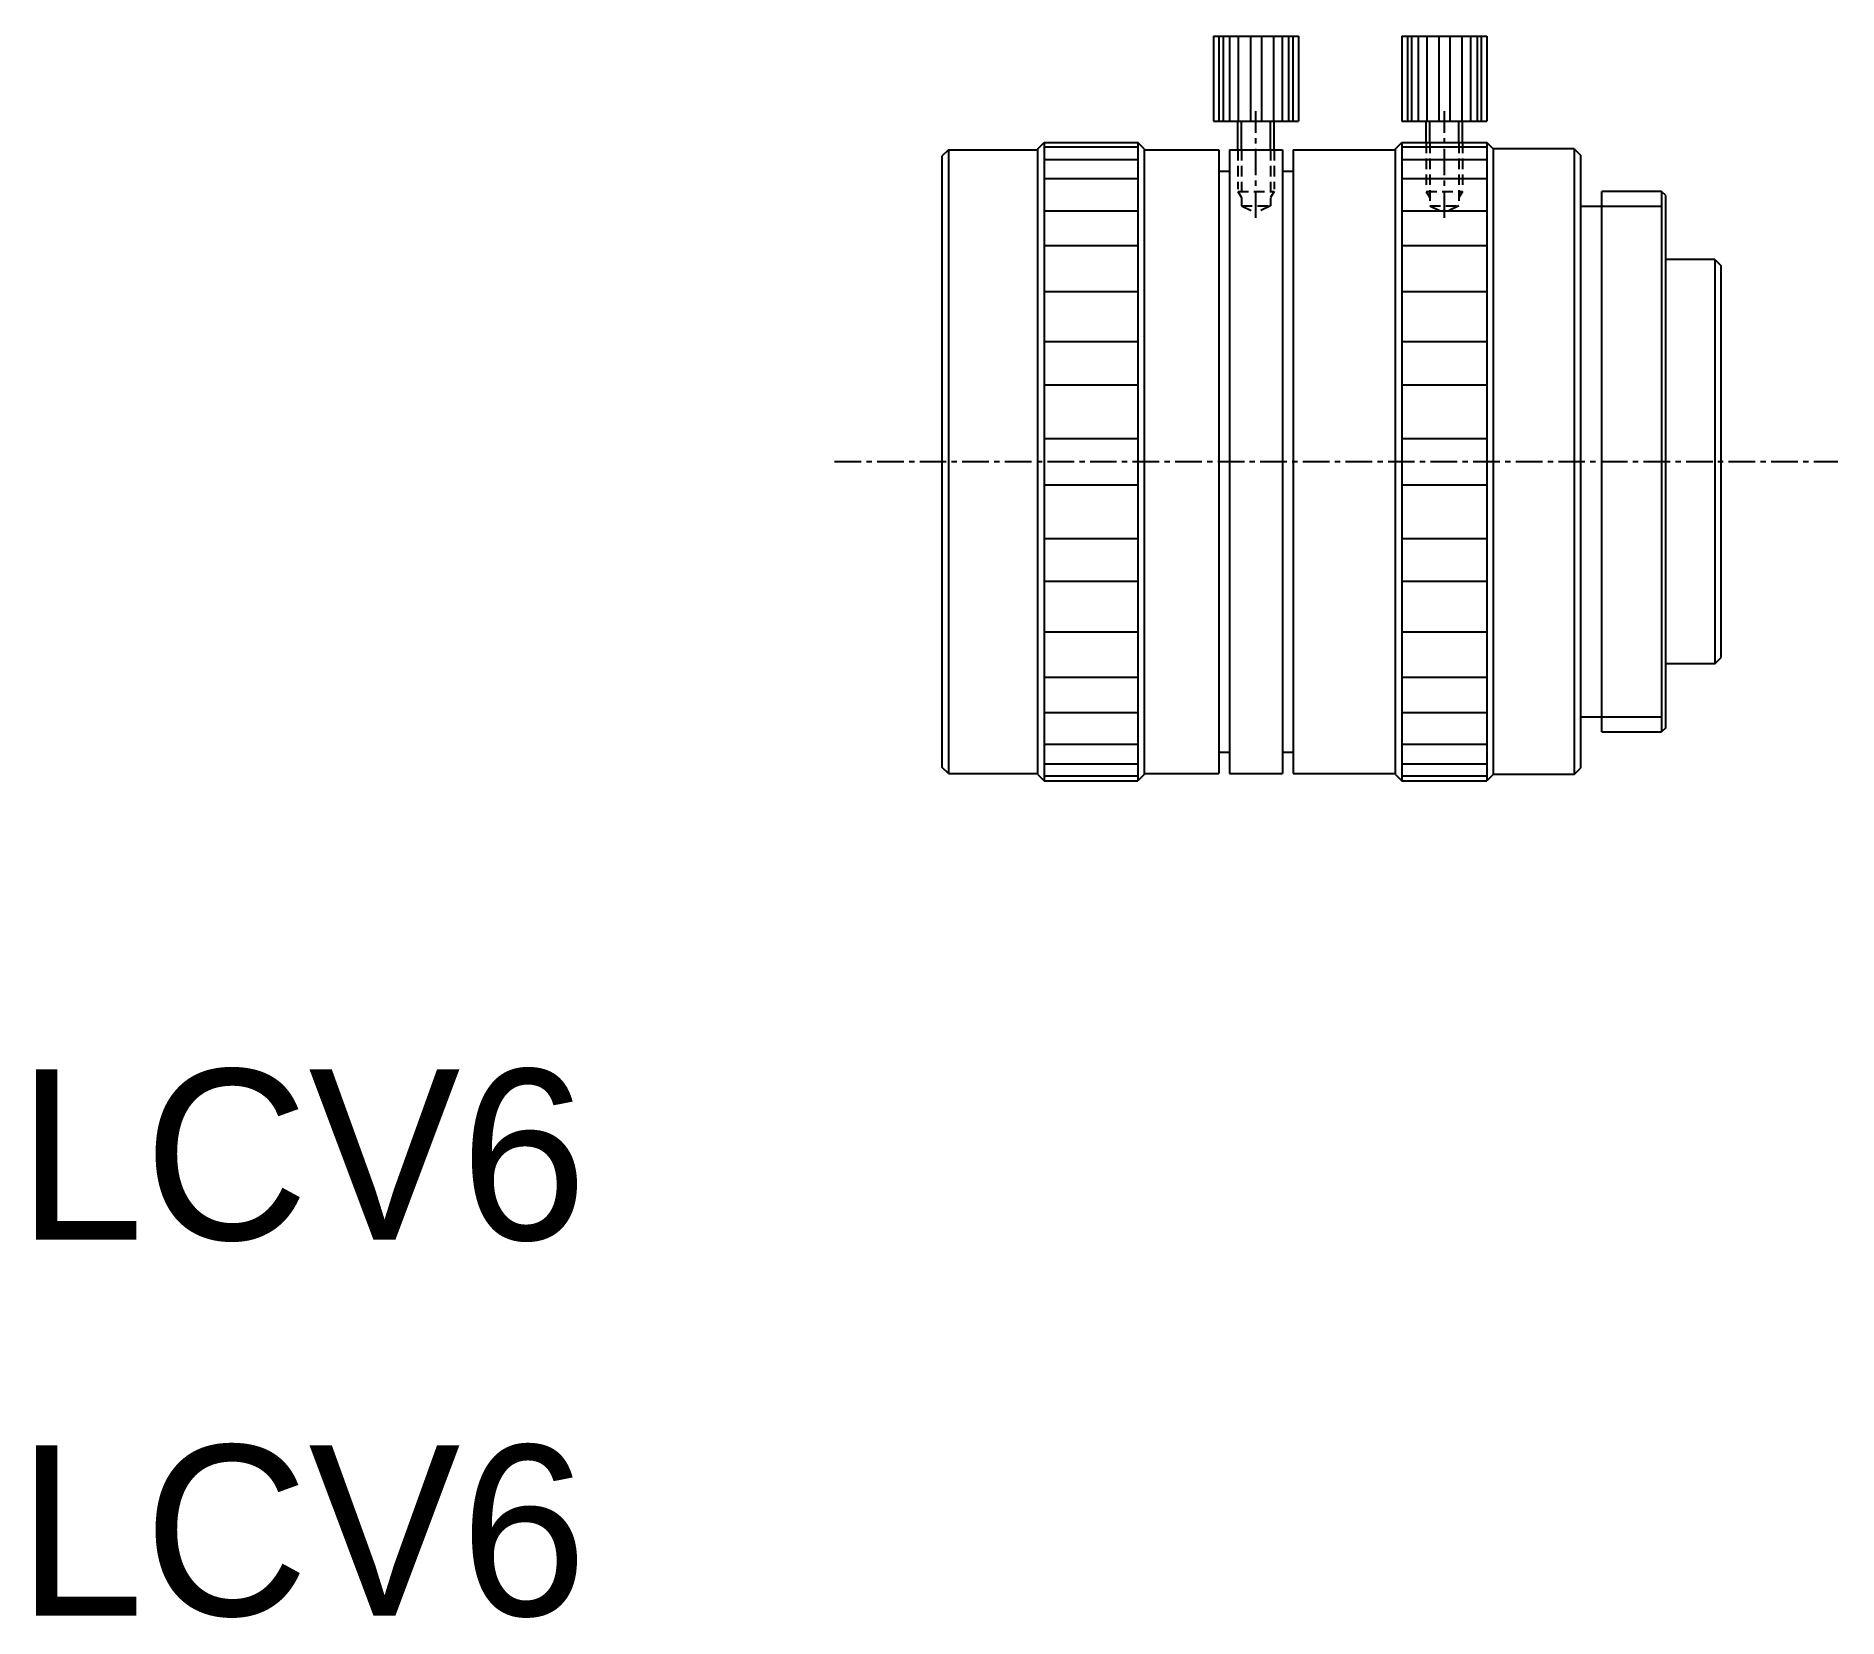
# Model space of a CAD drawing. Extents: x 148.4 to 233, y 128.9 to 203.2.
import ezdxf

# ---------------------------------------------------------------- set-up
doc = ezdxf.new("R2010")
doc.units = 0
doc.linetypes.add('CENTER', pattern=[2, 1.25, -0.25, 0.25, -0.25])
doc.linetypes.add('DASHED', pattern=[0.75, 0.5, -0.25])
doc.layers.get('0').update_dxf_attribs({"linetype": 'CONTINUOUS'})
doc.layers.add('CENTER', color=1, linetype='CENTER')

msp = doc.modelspace()

# ---------------------------------------------------------------- linework, layer by layer
at = {"color": 7, "linetype": 'CONTINUOUS'}
for p, q in [((203.692, 203.209), (207.692, 203.209)), ((203.692, 203.209), (203.692, 199.209)), ((207.692, 203.209), (207.692, 199.209)), ((212.542, 203.209), (216.542, 203.209)), ((212.542, 203.209), (212.542, 199.209)), ((216.542, 203.209), (216.542, 199.209)), ((203.692, 199.209), (207.692, 199.209)), ((212.542, 199.209), (216.542, 199.209)), ((195.442, 197.909), (195.742, 198.209)), ((195.742, 198.209), (195.742, 168.209)), ((195.742, 198.209), (200.142, 198.209)), ((200.142, 198.209), (200.142, 168.209)), ((200.442, 197.909), (200.142, 198.209)), ((212.242, 197.909), (212.542, 198.209)), ((212.542, 198.209), (216.542, 198.209)), ((212.542, 198.209), (212.542, 168.209)), ((216.542, 198.209), (216.542, 168.209)), ((216.842, 197.909), (216.542, 198.209)), ((191.242, 197.859), (190.942, 197.559)), ((190.942, 197.559), (190.942, 168.859)), ((191.242, 197.859), (195.442, 197.859)), ((191.242, 197.859), (191.242, 168.559)), ((195.442, 168.509), (195.442, 197.909)), ((200.442, 197.909), (200.442, 168.509)), ((200.442, 197.859), (203.942, 197.859)), ((203.942, 197.859), (203.942, 168.559)), ((204.442, 197.859), (204.442, 168.559)), ((204.442, 197.859), (206.942, 197.859)), ((206.942, 197.859), (206.942, 168.559)), ((207.442, 197.859), (207.442, 168.559)), ((207.442, 197.859), (212.242, 197.859)), ((212.242, 168.509), (212.242, 197.909)), ((216.842, 197.909), (216.842, 168.509)), ((220.642, 197.909), (216.842, 197.909)), ((220.642, 197.909), (220.942, 197.609)), ((220.642, 197.909), (220.642, 168.509)), ((220.942, 197.609), (220.942, 168.809)), ((203.942, 196.859), (204.442, 196.859)), ((206.942, 196.859), (207.442, 196.859)), ((221.942, 170.509), (221.942, 195.909)), ((224.742, 195.909), (221.942, 195.909)), ((224.742, 195.909), (224.742, 170.509)), ((224.942, 195.709), (224.742, 195.909)), ((224.942, 171.209), (224.942, 195.709)), ((220.942, 195.209), (221.942, 195.209)), ((227.242, 192.709), (224.942, 192.709)), ((227.242, 192.709), (227.542, 192.409)), ((227.242, 192.709), (227.242, 173.709)), ((227.542, 174.009), (227.542, 192.409)), ((227.242, 173.709), (224.942, 173.709)), ((227.242, 173.709), (227.542, 174.009)), ((221.942, 171.209), (220.942, 171.209)), ((224.942, 170.709), (224.942, 171.209)), ((221.942, 170.509), (224.742, 170.509)), ((224.942, 170.709), (224.742, 170.509)), ((203.942, 169.559), (204.442, 169.559)), ((206.942, 169.559), (207.442, 169.559)), ((191.242, 168.559), (190.942, 168.859)), ((191.242, 168.559), (195.442, 168.559)), ((195.442, 168.509), (195.742, 168.209)), ((200.442, 168.509), (200.142, 168.209)), ((200.442, 168.559), (203.942, 168.559)), ((204.442, 168.559), (206.942, 168.559)), ((207.442, 168.559), (212.242, 168.559)), ((212.242, 168.509), (212.542, 168.209)), ((216.842, 168.509), (216.542, 168.209)), ((220.642, 168.509), (216.842, 168.509)), ((220.642, 168.509), (216.842, 168.509)), ((220.642, 168.509), (220.942, 168.809)), ((195.742, 168.209), (200.142, 168.209)), ((212.542, 168.209), (216.542, 168.209))]:
    msp.add_line(p, q, dxfattribs=at)
at = {"color": 3, "linetype": 'CONTINUOUS'}
for p, q in [((203.956, 203.209), (203.956, 199.209)), ((204.156, 203.209), (204.156, 199.209)), ((204.456, 203.209), (204.456, 199.209)), ((204.864, 203.209), (204.864, 199.209)), ((205.434, 203.209), (205.434, 199.209)), ((205.95, 203.209), (205.95, 199.209)), ((206.519, 203.209), (206.519, 199.209)), ((206.927, 203.209), (206.927, 199.209)), ((207.227, 203.209), (207.227, 199.209)), ((207.427, 203.209), (207.427, 199.209)), ((212.806, 203.209), (212.806, 199.209)), ((213.006, 203.209), (213.006, 199.209)), ((213.306, 203.209), (213.306, 199.209)), ((213.714, 203.209), (213.714, 199.209)), ((214.284, 203.209), (214.284, 199.209)), ((214.8, 203.209), (214.8, 199.209)), ((215.369, 203.209), (215.369, 199.209)), ((215.777, 203.209), (215.777, 199.209)), ((216.077, 203.209), (216.077, 199.209)), ((216.277, 203.209), (216.277, 199.209)), ((205.012, 197.859), (205.012, 199.209)), ((206.372, 197.859), (206.372, 199.209)), ((213.862, 198.209), (213.862, 199.209)), ((215.222, 198.209), (215.222, 199.209)), ((200.142, 197.981), (195.742, 197.981)), ((195.742, 197.404), (200.142, 197.404)), ((216.542, 197.981), (212.542, 197.981)), ((212.542, 197.404), (216.542, 197.404)), ((200.142, 196.499), (195.742, 196.499)), ((216.542, 196.499), (212.542, 196.499)), ((195.742, 195), (200.142, 195)), ((212.542, 195), (216.542, 195)), ((221.942, 195.209), (224.742, 195.209)), ((200.142, 193.351), (195.742, 193.351)), ((216.542, 193.351), (212.542, 193.351)), ((195.742, 191.209), (200.142, 191.209)), ((212.542, 191.209), (216.542, 191.209)), ((200.142, 188.839), (195.742, 188.839)), ((216.542, 188.839), (212.542, 188.839)), ((195.742, 186.814), (200.142, 186.814)), ((212.542, 186.814), (216.542, 186.814)), ((195.742, 184.296), (200.142, 184.296)), ((212.542, 184.296), (216.542, 184.296)), ((195.742, 182.122), (200.142, 182.122)), ((212.542, 182.122), (216.542, 182.122)), ((195.742, 179.604), (200.142, 179.604)), ((212.542, 179.604), (216.542, 179.604)), ((200.142, 177.579), (195.742, 177.579)), ((216.542, 177.579), (212.542, 177.579)), ((195.742, 175.209), (200.142, 175.209)), ((212.542, 175.209), (216.542, 175.209)), ((200.142, 173.067), (195.742, 173.067)), ((216.542, 173.067), (212.542, 173.067)), ((195.742, 171.418), (200.142, 171.418)), ((212.542, 171.418), (216.542, 171.418)), ((224.742, 171.209), (221.942, 171.209)), ((200.142, 169.919), (195.742, 169.919)), ((216.542, 169.919), (212.542, 169.919)), ((195.742, 169.014), (200.142, 169.014)), ((212.542, 169.014), (216.542, 169.014)), ((200.142, 168.437), (195.742, 168.437)), ((216.542, 168.437), (212.542, 168.437))]:
    msp.add_line(p, q, dxfattribs=at)
for p, q in [((204.842, 197.859), (204.842, 199.209)), ((206.542, 197.859), (206.542, 199.209)), ((213.692, 198.209), (213.692, 199.209)), ((215.392, 198.209), (215.392, 199.209))]:
    msp.add_line(p, q)
at = {"color": 3, "linetype": 'DASHED'}
for p, q in [((213.692, 198.209), (213.692, 196.009)), ((213.862, 198.209), (213.862, 195.229)), ((215.222, 198.209), (215.222, 195.229)), ((215.392, 198.209), (215.392, 196.009)), ((204.842, 197.859), (204.842, 196.009)), ((205.012, 197.859), (205.012, 195.229)), ((206.372, 197.859), (206.372, 195.229)), ((206.542, 197.859), (206.542, 196.009)), ((204.842, 195.909), (206.542, 195.909)), ((204.842, 195.909), (205.012, 195.614)), ((206.542, 195.909), (206.372, 195.614)), ((213.692, 195.909), (215.392, 195.909)), ((213.692, 195.909), (213.862, 195.614)), ((215.392, 195.909), (215.222, 195.614)), ((205.012, 195.229), (206.372, 195.229)), ((205.012, 195.229), (205.692, 194.905)), ((206.372, 195.229), (205.692, 194.905)), ((213.862, 195.229), (214.542, 194.905)), ((213.862, 195.229), (215.222, 195.229)), ((215.222, 195.229), (214.542, 194.905))]:
    msp.add_line(p, q, dxfattribs=at)
at = {"layer": 'CENTER', "color": 1, "linetype": 'CENTER'}
for p, q in [((205.692, 194.664), (205.692, 199.684)), ((214.542, 194.664), (214.542, 199.684)), ((185.897, 183.209), (233.033, 183.209))]:
    msp.add_line(p, q, dxfattribs=at)

# ---------------------------------------------------------------- texts
at = {"color": 7, "linetype": 'CONTINUOUS'}
for p in [(147.509, 146.649), (147.509, 128.987)]:
    msp.add_text('LCV6', height=8, dxfattribs=at).set_placement(p)

doc.saveas('drawing.dxf')
